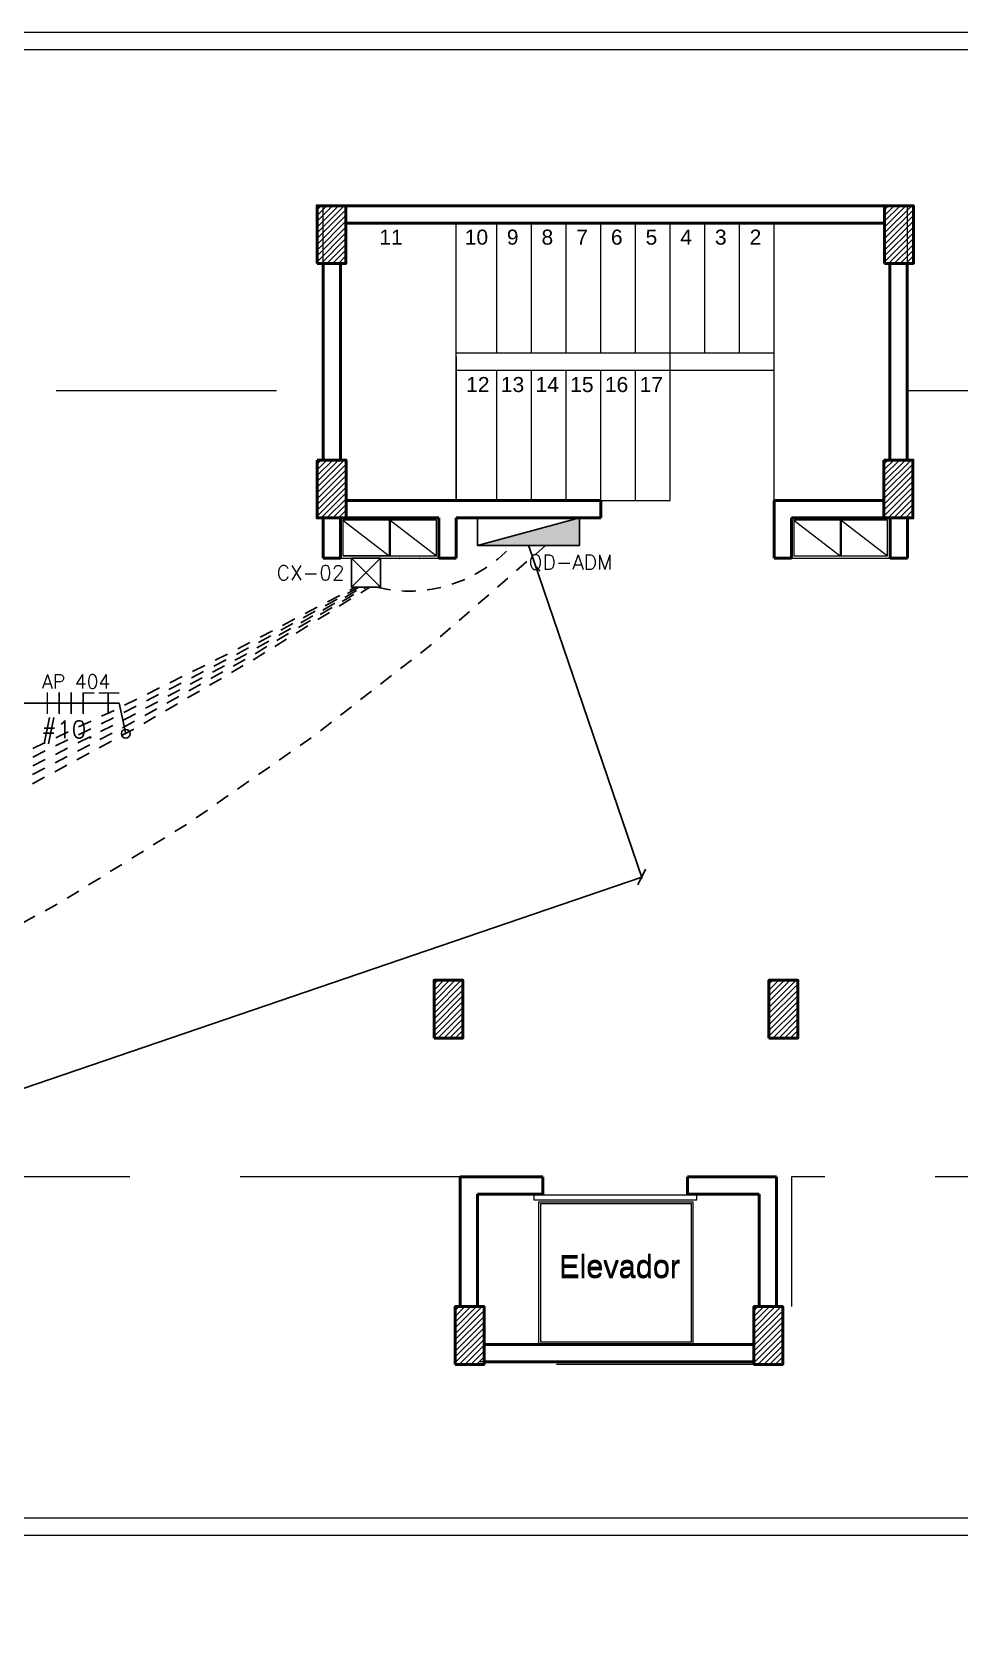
# Model space of a CAD drawing. Header units: millimetres. Extents: x 42 to 552, y 43 to 535.
# Drawn here: x 105.03 to 113.05, y 520.77 to 534.74 of the extents above; entities that cross this region are included whole.
import ezdxf
from ezdxf.enums import TextEntityAlignment as Align

# ---------------------------------------------------------------- set-up
doc = ezdxf.new("R2010")
doc.units = ezdxf.units.MM
doc.header["$LTSCALE"] = 0.75
doc.header["$MEASUREMENT"] = 0
doc.linetypes.add('HIDDEN2', pattern=[4.7625, 3.175, -1.5875])
doc.layers.add('CIRC IEC', color=7, linetype='Continuous', plot=False)
for name, color, linetype in [('CIRCUITOS', 7, 'Continuous'), ('ELETRODUTOS', 5, 'Continuous'), ('PENA_01', 1, 'Continuous'), ('Textos', 144, 'Continuous')]:
    doc.layers.add(name, color=color, linetype=linetype)
for name, color, linetype, lineweight in [('Linhas', 7, 'Continuous', 15), ('Linhas finas', 7, 'Continuous', 0), ('Paredes', 7, 'Continuous', 50), ('TOMADAS', 1, 'Continuous', 25), ('Traçejado', 250, 'HIDDEN2', 0)]:
    doc.layers.add(name, color=color, linetype=linetype, lineweight=lineweight)
doc.styles.add('ROMANS', font='romans.shx')
doc.styles.add('ROMMANS', font='ROMANS.shx', dxfattribs={"height": 100})
doc.styles.get("Standard").update_dxf_attribs({"font": 'arial.ttf'})
doc.dimstyles.get("Standard").update_dxf_attribs({"dimtxt": 1.5, "dimasz": 1.4, "dimexe": 0.18, "dimexo": 0.0625, "dimgap": 0.6, "dimtad": 2, "dimzin": 0, "dimdsep": 46, "dimtxsty": 'Standard', "dimblk": 'OBLIQUE', "dimcen": 0.09, "dimadec": 0, "dimazin": 0, "dimtfac": 1, "dimtofl": 0, "dimtmove": 0, "dimatfit": 3, "dimfxl": 1, "dimtolj": 1, "dimtzin": 0, "dimarcsym": 0})

# ---------------------------------------------------------------- blocks, each defined once
blk = doc.blocks.new('A$C72fb05ed')
h = blk.add_hatch(color=1)
h.dxf.hatch_style = 1
h.paths.add_polyline_path([(0, 0.259), (0.88, 0.259), (0.88, 0.499)])
at = {"layer": 'TOMADAS', "linetype": 'Continuous'}
for p, q in [((0.88, 0.499), (0, 0.499)), ((0, 0.499), (0, 0.259)), ((0, 0.259), (0.88, 0.499)), ((0.88, 0.259), (0.88, 0.499)), ((0, 0.259), (0.88, 0.259))]:
    blk.add_line(p, q, dxfattribs=at)
at = {"layer": 'TOMADAS', "linetype": 'Continuous', "style": 'ROMANS', "flags": 8}
blk.add_attdef('002', text='', height=0.128, dxfattribs=at).set_placement((0.42, 0.635), align=Align.MIDDLE_CENTER)
blk.add_attdef('020', text='', height=0.128, dxfattribs=at).set_placement((0.431, 0.105), align=Align.MIDDLE_RIGHT)
blk = doc.blocks.new('_Oblique')
at = {"color": 0, "linetype": 'ByBlock', "lineweight": -2}
blk.add_line((-0.5, -0.5), (0.5, 0.5), dxfattribs=at)
blk = doc.blocks.new('*D302')
at = {"color": 0, "lineweight": -2, "transparency": 16777216}
for p, q in [((109.32, 530.299), (110.302, 527.424)), ((110.298, 527.437), (90.983, 520.838)), ((90.005, 523.7), (90.987, 520.825))]:
    blk.add_line(p, q, dxfattribs=at)
at = {"layer": 'Defpoints', "color": 0, "transparency": 16777216}
for p in [(109.318, 530.304), (90.003, 523.705), (90.983, 520.838)]:
    blk.add_point(p, dxfattribs=at)
at = {"color": 0, "lineweight": -2, "transparency": 16777216, "xscale": 0.105, "yscale": 0.105, "zscale": 0.105}
for p, rotation in [((110.298, 527.437), 18.86281279745493), ((90.983, 520.838), 198.8628127974549)]:
    blk.add_blockref('_Oblique', p, dxfattribs=dict(at, rotation=rotation))
at = {"color": 0, "transparency": 16777216, "insert": (100.674, 524.04), "char_height": 0.1125, "attachment_point": 5, "rotation": 18.8628}
blk.add_mtext('\\A1;20.41', dxfattribs=at)
blk = doc.blocks.new('A$Cbaca0b6c')
at = {"layer": 'PENA_01', "linetype": 'Continuous'}
for p, q in [((0.25, 0), (0, 0.25)), ((0.25, 0.25), (0, 0))]:
    blk.add_line(p, q, dxfattribs=at)
blk.add_lwpolyline([(0.25, 0.25), (0, 0.25), (0, 0), (0.25, 0)], close=True, dxfattribs=at)
blk = doc.blocks.new('A$C06482b2e')
blk.add_blockref('A$Cbaca0b6c', (0.088, 0.218))
at = {"layer": 'TOMADAS', "linetype": 'Continuous', "style": 'ROMANS', "flags": 8}
blk.add_attdef('002', text='', height=0.128, dxfattribs=at).set_placement((0.318, 0.594), align=Align.MIDDLE_CENTER)
blk.add_attdef('020', text='', height=0.128, dxfattribs=at).set_placement((0.329, 0.064), align=Align.MIDDLE_RIGHT)
blk = doc.blocks.new('A$C60FB1DCF')
at = {"const_width": 0.0135}
for points in [[(0.007, 0.189), (0.007, 0)], [(0.11, 0.189), (0.11, 0)], [(0.214, 0.189), (0.214, 0)], [(0.311, 0.182), (0.414, 0.182)], [(0.317, 0.176), (0.317, 0)], [(0.45, 0.182), (0.63, 0.182)], [(0.533, 0.176), (0.533, 0)]]:
    blk.add_lwpolyline(points, dxfattribs=at)
at = {"style": 'ROMANS', "flags": 8}
blk.add_attdef('001', text='', height=0.09, dxfattribs=at).set_placement((0.257, 0.283), align=Align.MIDDLE_CENTER)

msp = doc.modelspace()

# ---------------------------------------------------------------- hatches: boundary and pattern name
at = {"layer": 'Linhas finas'}
h = msp.add_hatch(dxfattribs=at)
h.set_pattern_fill('JIS_WOOD', color=256, scale=0.05)
h.set_pattern_definition([(45, (-930.582825, -738.912614), (-0.02499999996, 0.02499999996), [])])
h.paths.add_polyline_path([(107.739, 533.244), (107.489, 533.244), (107.489, 532.744), (107.739, 532.744)])
h = msp.add_hatch(dxfattribs=at)
h.set_pattern_fill('JIS_WOOD', color=256, scale=0.05)
h.set_pattern_definition([(45, (-925.673926, -738.912614), (-0.02499999996, 0.02499999996), [])])
h.paths.add_polyline_path([(112.648, 533.244), (112.398, 533.244), (112.398, 532.744), (112.648, 532.744)])
h = msp.add_hatch(dxfattribs=at)
h.set_pattern_fill('JIS_WOOD', color=256, scale=0.05)
h.set_pattern_definition([(45, (-930.582098, -741.112614), (-0.02499999996, 0.02499999996), [])])
h.paths.add_polyline_path([(107.74, 531.044), (107.49, 531.044), (107.49, 530.544), (107.74, 530.544)])
h = msp.add_hatch(dxfattribs=at)
h.set_pattern_fill('JIS_WOOD', color=256, scale=0.05)
h.set_pattern_definition([(45, (-925.678526, -741.112614), (-0.02499999996, 0.02499999996), [])])
h.paths.add_polyline_path([(112.643, 531.044), (112.393, 531.044), (112.393, 530.544), (112.643, 530.544)])
h = msp.add_hatch(dxfattribs=at)
h.set_pattern_fill('JIS_WOOD', color=256, scale=0.05)
h.set_pattern_definition([(45, (-929.571407, -745.612614), (-0.02499999996, 0.02499999996), [])])
h.paths.add_polyline_path([(108.751, 526.544), (108.501, 526.544), (108.501, 526.044), (108.751, 526.044)])
h = msp.add_hatch(dxfattribs=at)
h.set_pattern_fill('JIS_WOOD', color=256, scale=0.05)
h.set_pattern_definition([(45, (-926.67425, -745.612614), (-0.02499999996, 0.02499999996), [])])
h.paths.add_polyline_path([(111.648, 526.544), (111.398, 526.544), (111.398, 526.044), (111.648, 526.044)])
h = msp.add_hatch(dxfattribs=at)
h.set_pattern_fill('JIS_WOOD', color=256, scale=0.05)
h.set_pattern_definition([(45, (-929.38783, -748.43533), (-0.02499999996, 0.02499999996), [])])
h.paths.add_polyline_path([(108.934, 523.721), (108.684, 523.721), (108.684, 523.221), (108.934, 523.221)])
h = msp.add_hatch(dxfattribs=at)
h.set_pattern_fill('JIS_WOOD', color=256, scale=0.05)
h.set_pattern_definition([(45, (-926.803552, -748.43533), (-0.02499999996, 0.02499999996), [])])
h.paths.add_polyline_path([(111.518, 523.721), (111.268, 523.721), (111.268, 523.221), (111.518, 523.221)])

# ---------------------------------------------------------------- linework, layer by layer
msp.add_line((107.713, 530.214), (108.113, 530.214))
for p in [(108.203, 530.194), (108.373, 530.194)]:
    msp.add_point(p)
at = {"layer": 'CIRCUITOS', "linetype": 'Continuous'}
for q in [(102.244, 528.941), (105.834, 528.677)]:
    msp.add_line((105.778, 528.941), q, dxfattribs=at)
at = {"layer": 'CIRCUITOS'}
msp.add_circle((105.834, 528.677), 0.0375, dxfattribs=at)
at = {"layer": 'ELETRODUTOS', "linetype": 'HIDDEN2', "ltscale": 0.05}
for centre, radius, start, end in [((93.006, 548.287), 24.378, 263.8014, 312.4671), ((108.286, 531.105), 1.195, 256.4828, 317.8613), ((87.907, 560.939), 36.908, 273.8319, 302.8812), ((87.034, 563.67), 39.666, 274.8296, 301.7606), ((86.01, 566.879), 42.926, 275.8343, 300.6324), ((84.791, 570.707), 46.834, 276.846, 299.4967), ((83.312, 575.357), 51.604, 277.8647, 298.3535)]:
    msp.add_arc(centre, radius, start, end, dxfattribs=at)
at = {"layer": 'Linhas'}
for points in [[(109.409, 524.628), (110.739, 524.628), (110.739, 523.398), (109.409, 523.398)], [(109.424, 524.613), (110.724, 524.613), (110.724, 523.413), (109.424, 523.413)]]:
    msp.add_lwpolyline(points, close=True, dxfattribs=at)
at = {"layer": 'Linhas finas'}
for p, q in [((89.623, 534.744), (129.623, 534.744)), ((89.773, 534.594), (129.473, 534.594)), ((108.693, 532.088), (108.693, 533.094)), ((108.693, 530.694), (108.693, 533.094)), ((109.043, 531.969), (109.043, 533.094)), ((109.343, 531.969), (109.343, 533.094)), ((109.643, 531.969), (109.643, 533.094)), ((109.943, 531.969), (109.943, 533.094)), ((110.243, 531.969), (110.243, 533.094)), ((110.543, 530.694), (110.543, 533.094)), ((110.843, 531.969), (110.843, 533.094)), ((111.143, 531.969), (111.143, 533.094)), ((111.443, 530.694), (111.443, 533.094)), ((111.443, 531.969), (108.693, 531.969)), ((108.693, 531.938), (108.693, 530.694)), ((111.443, 531.819), (108.693, 531.819)), ((109.043, 530.694), (109.043, 531.819)), ((109.343, 530.694), (109.343, 531.819)), ((109.643, 530.694), (109.643, 531.819)), ((109.943, 530.694), (109.943, 531.819)), ((110.243, 530.694), (110.243, 531.819)), ((108.693, 530.694), (110.543, 530.694)), ((107.713, 530.524), (108.113, 530.214)), ((108.113, 530.524), (108.113, 530.214)), ((108.123, 530.524), (108.123, 530.214)), ((108.123, 530.524), (108.523, 530.214)), ((111.613, 530.524), (112.013, 530.214)), ((112.013, 530.524), (112.013, 530.214)), ((112.023, 530.524), (112.023, 530.214)), ((112.023, 530.524), (112.423, 530.214)), ((107.693, 530.194), (108.543, 530.194)), ((111.593, 530.194), (112.447, 530.194)), ((89.623, 521.894), (129.473, 521.894)), ((89.623, 521.744), (129.623, 521.744))]:
    msp.add_line(p, q, dxfattribs=at)
for points in [[(107.713, 530.214), (108.523, 530.214), (108.523, 530.524), (107.713, 530.524)], [(111.613, 530.214), (112.423, 530.214), (112.423, 530.524), (111.613, 530.524)], [(109.364, 524.644), (110.774, 524.644), (110.774, 524.684), (109.364, 524.684)]]:
    msp.add_lwpolyline(points, close=True, dxfattribs=at)
msp.add_lwpolyline([(111.268, 523.244), (108.893, 523.244)], dxfattribs=at)
at = {"layer": 'Paredes'}
for p, q in [((107.543, 533.244), (112.593, 533.244)), ((107.739, 533.094), (112.398, 533.094)), ((107.543, 531.044), (107.543, 532.744)), ((107.693, 531.044), (107.693, 532.744)), ((112.443, 532.744), (112.443, 531.044)), ((112.593, 532.744), (112.593, 531.044)), ((107.74, 530.694), (109.943, 530.694)), ((109.943, 530.694), (109.943, 530.544)), ((111.443, 530.694), (111.443, 530.194)), ((111.443, 530.694), (112.393, 530.694)), ((107.543, 530.544), (107.543, 530.194)), ((107.693, 530.544), (107.693, 530.194)), ((107.74, 530.544), (108.543, 530.544)), ((108.543, 530.544), (108.543, 530.194)), ((108.693, 530.544), (108.693, 530.194)), ((109.943, 530.544), (108.693, 530.544)), ((111.593, 530.544), (111.593, 530.194)), ((111.593, 530.544), (112.393, 530.544)), ((112.447, 530.544), (112.447, 530.194)), ((112.597, 530.544), (112.597, 530.194)), ((107.543, 530.194), (107.693, 530.194)), ((108.543, 530.194), (108.693, 530.194)), ((111.443, 530.194), (111.593, 530.194)), ((112.447, 530.194), (112.597, 530.194)), ((111.443, 526.044), (111.648, 526.044)), ((108.727, 524.844), (108.727, 523.721)), ((108.727, 524.844), (108.877, 524.844)), ((108.877, 524.844), (109.443, 524.844)), ((109.443, 524.844), (109.443, 524.694)), ((110.693, 524.844), (110.693, 524.694)), ((110.693, 524.844), (111.314, 524.844)), ((111.314, 524.844), (111.464, 524.844)), ((111.464, 524.844), (111.464, 523.721)), ((108.877, 524.694), (108.877, 523.721)), ((108.877, 524.694), (109.443, 524.694)), ((110.693, 524.694), (111.314, 524.694)), ((111.314, 524.694), (111.314, 523.721)), ((108.934, 523.394), (111.268, 523.394)), ((108.934, 523.244), (111.268, 523.244))]:
    msp.add_line(p, q, dxfattribs=at)
for points in [[(107.489, 532.744), (107.739, 532.744), (107.739, 533.244), (107.489, 533.244)], [(112.398, 532.744), (112.648, 532.744), (112.648, 533.244), (112.398, 533.244)], [(107.49, 531.044), (107.74, 531.044), (107.74, 530.544), (107.49, 530.544)], [(112.393, 531.044), (112.643, 531.044), (112.643, 530.544), (112.393, 530.544)], [(108.501, 526.044), (108.751, 526.044), (108.751, 526.544), (108.501, 526.544)], [(111.398, 526.044), (111.648, 526.044), (111.648, 526.544), (111.398, 526.544)], [(108.684, 523.221), (108.934, 523.221), (108.934, 523.721), (108.684, 523.721)], [(111.268, 523.221), (111.518, 523.221), (111.518, 523.721), (111.268, 523.721)]]:
    msp.add_lwpolyline(points, close=True, dxfattribs=at)
at = {"layer": 'Traçejado', "ltscale": 0.8}
for points in [[(93.803, 531.644), (107.543, 531.644), (107.543, 533.244), (112.593, 533.244), (112.593, 531.644), (125.905, 531.644), (125.905, 531.044)], [(108.728, 523.721), (108.728, 524.844), (99.693, 524.844), (99.693, 524.344), (97.693, 524.344), (97.693, 524.844), (93.803, 524.844), (93.803, 530.544)], [(125.904, 525.544), (125.905, 524.844), (122.455, 524.844), (122.455, 524.344), (120.455, 524.344), (120.455, 524.844), (111.593, 524.844), (111.593, 523.721)], [(111.464, 523.221), (111.464, 523.221), (108.728, 523.221)]]:
    msp.add_lwpolyline(points, dxfattribs=at)

# ---------------------------------------------------------------- block references
ref = msp.add_blockref('A$C72fb05ed', (108.878, 530.045))
ref.add_attrib('020', 'QD-ADM', dxfattribs={"layer": 'TOMADAS', "linetype": 'Continuous', "height": 0.128, "style": 'ROMANS', "flags": 8}).set_placement((110.043, 530.16), align=Align.MIDDLE_RIGHT)
ref = msp.add_blockref('A$C06482b2e', (107.7, 529.726))
ref.add_attrib('020', 'CX-02', dxfattribs={"layer": 'TOMADAS', "linetype": 'Continuous', "height": 0.128, "style": 'ROMANS', "flags": 8}).set_placement((107.727, 530.069), align=Align.MIDDLE_RIGHT)
at = {"layer": 'CIRC IEC'}
ref = msp.add_blockref('A$C60FB1DCF', (105.149, 528.847), dxfattribs=at)
ref.add_attrib('001', 'AP 404', dxfattribs={"layer": '0', "height": 0.12, "style": 'ROMANS', "flags": 8}).set_placement((105.406, 529.129), align=Align.MIDDLE_CENTER)

# ---------------------------------------------------------------- texts
at = {"layer": 'CIRCUITOS', "insert": (105.331, 528.689), "char_height": 0.15, "width": 0.81093, "attachment_point": 5, "style": 'ROMMANS'}
msp.add_mtext('#10.', dxfattribs=at)
at = {"layer": 'Paredes'}
for s, p in [('11', (108.028, 532.907)), ('10', (108.767, 532.907)), ('9', (109.131, 532.907)), ('8', (109.431, 532.907)), ('7', (109.731, 532.907)), ('6', (110.031, 532.907)), ('5', (110.331, 532.907)), ('4', (110.631, 532.907)), ('3', (110.931, 532.907)), ('2', (111.231, 532.907)), ('12', (108.779, 531.632)), ('13', (109.079, 531.632)), ('14', (109.379, 531.632)), ('15', (109.679, 531.632)), ('16', (109.979, 531.632)), ('17', (110.279, 531.632))]:
    msp.add_text(s, height=0.13, dxfattribs=at).set_placement(p)
at = {"layer": 'Textos'}
for p in [(110.106, 523.979), (110.106, 523.967)]:
    msp.add_text('Elevador', height=0.19, dxfattribs=at).set_placement(p, align=Align.CENTER)

# ---------------------------------------------------------------- dimensions: what is measured, and where the dimension line sits
dim = msp.add_aligned_dim(p1=(109.318, 530.304), p2=(90.003, 523.705), distance=3.03, dimstyle='Standard', override={"dimscale": 0.075})
dim.commit()
dim.dimension.update_dxf_attribs({"geometry": '*D302', "text_midpoint": (100.674, 524.04)})

doc.saveas('drawing.dxf')
